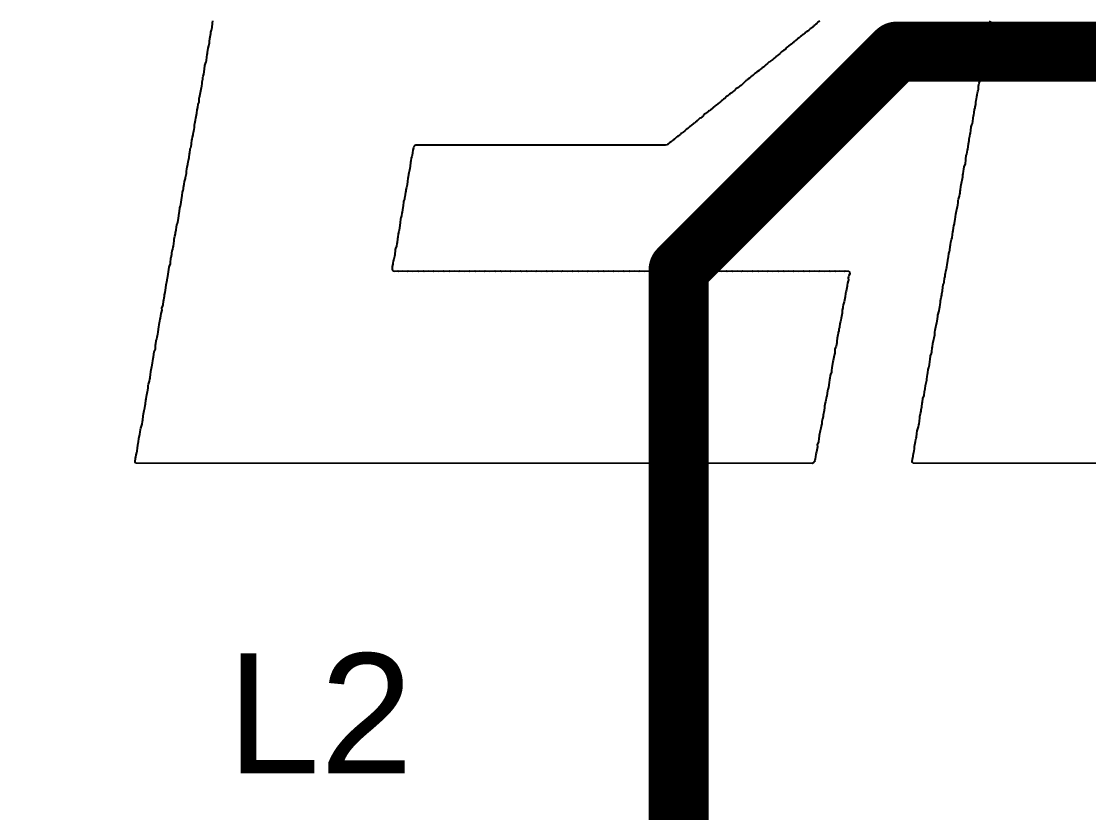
# Model space of a CAD drawing. Header units: inches. Extents: x 29 to 267, y 155 to 337.
# Drawn here: x 83.12 to 89.9, y 250.75 to 255.78 of the extents above; entities that cross this region are included whole.
import ezdxf

# ---------------------------------------------------------------- set-up
doc = ezdxf.new("R2010")
doc.units = ezdxf.units.IN
for name, color, linetype in [('Board Outline', 216, 'Continuous'), ('Top Layer', 1, 'Continuous'), ('Top Overlay', 2, 'Continuous')]:
    doc.layers.add(name, color=color, linetype=linetype)
doc.styles.add('Arial', font='', dxfattribs={"height": 0.2})
doc.styles.get('Arial').set_extended_font_data('Arial')

msp = doc.modelspace()

# ---------------------------------------------------------------- linework, layer by layer
at = {"layer": 'Board Outline'}
msp.add_lwpolyline([(55.1445, 191.4906, 0.254, 0.254, -2.452185), (125.1447, 191.4906, 0.254, 0.254, 0)], format="xyseb", dxfattribs=at)
at = {"layer": 'Top Layer'}
for points in [[(87.2946, 254.2047, 0.381, 0.381, 0), (88.6818, 255.592, 0.381, 0.381, 0)], [(88.6818, 255.592, 0.381, 0.381, 0), (104.5805, 255.592, 0.381, 0.381, 0)], [(87.2946, 247.5831, 0.381, 0.381, 0), (87.2946, 254.2047, 0.381, 0.381, 0)]]:
    msp.add_lwpolyline(points, format="xyseb", dxfattribs=at)
for points in [[(88.5866, 255.592, 0.1905, 0.1905, 1), (88.7771, 255.592, 0.1905, 0.1905, 1)], [(88.5866, 255.592, 0.1905, 0.1905, 1), (88.7771, 255.592, 0.1905, 0.1905, 1)], [(87.1993, 254.2047, 0.1905, 0.1905, 1), (87.3898, 254.2047, 0.1905, 0.1905, 1)], [(87.1993, 254.2047, 0.1905, 0.1905, 1), (87.3898, 254.2047, 0.1905, 0.1905, 1)]]:
    msp.add_lwpolyline(points, format="xyseb", close=True, dxfattribs=at)
at = {"layer": 'Top Overlay'}
for p, q in [((84.3279, 255.7454), (84.3313, 255.7726)), ((84.3313, 255.7726), (84.333, 255.7879)), ((88.1487, 255.7505), (88.1393, 255.7428)), ((88.1521, 255.7522), (88.1487, 255.7505)), ((88.1555, 255.7556), (88.1521, 255.7522)), ((88.1589, 255.7573), (88.1555, 255.7556)), ((88.1657, 255.7641), (88.1589, 255.7573)), ((88.1691, 255.7658), (88.1657, 255.7641)), ((88.1717, 255.7684), (88.1691, 255.7658)), ((88.1734, 255.7718), (88.1717, 255.7684)), ((88.181, 255.7794), (88.1734, 255.7718)), ((88.1929, 255.7862), (88.181, 255.7794)), ((89.2695, 255.7437), (89.2746, 255.7743)), ((89.2746, 255.7743), (89.278, 255.7879)), ((84.3143, 255.6755), (84.3194, 255.7062)), ((84.3194, 255.7062), (84.3211, 255.7147)), ((84.3211, 255.7147), (84.3245, 255.7283)), ((84.3245, 255.7283), (84.3279, 255.7454)), ((88.0703, 255.6874), (88.0609, 255.6798)), ((88.0737, 255.6891), (88.0703, 255.6874)), ((88.0805, 255.696), (88.0737, 255.6891)), ((88.0839, 255.6977), (88.0805, 255.696)), ((88.0873, 255.7011), (88.0839, 255.6977)), ((88.0907, 255.7028), (88.0873, 255.7011)), ((88.0941, 255.7062), (88.0907, 255.7028)), ((88.0976, 255.7079), (88.0941, 255.7062)), ((88.1044, 255.7147), (88.0976, 255.7079)), ((88.1078, 255.7164), (88.1044, 255.7147)), ((88.1112, 255.7198), (88.1078, 255.7164)), ((88.1146, 255.7215), (88.1112, 255.7198)), ((88.1223, 255.7292), (88.1146, 255.7215)), ((88.1316, 255.7368), (88.1223, 255.7292)), ((88.135, 255.7385), (88.1316, 255.7368)), ((88.1393, 255.7428), (88.135, 255.7385)), ((89.2593, 255.6806), (89.2627, 255.6943)), ((89.2627, 255.6943), (89.2678, 255.7249)), ((89.2678, 255.7249), (89.2695, 255.7437)), ((84.3041, 255.6142), (84.3075, 255.6278)), ((84.3075, 255.6278), (84.3109, 255.6483)), ((84.3109, 255.6483), (84.3126, 255.6568)), ((84.3126, 255.6568), (84.3143, 255.6755)), ((87.98, 255.6159), (87.9758, 255.6099)), ((87.9834, 255.6176), (87.98, 255.6159)), ((87.9868, 255.621), (87.9834, 255.6176)), ((87.9902, 255.6227), (87.9868, 255.621)), ((87.9936, 255.6261), (87.9902, 255.6227)), ((87.9971, 255.6278), (87.9936, 255.6261)), ((88.0022, 255.6329), (87.9971, 255.6278)), ((88.0056, 255.6346), (88.0022, 255.6329)), ((88.009, 255.638), (88.0056, 255.6346)), ((88.0124, 255.6397), (88.009, 255.638)), ((88.0192, 255.6466), (88.0124, 255.6397)), ((88.0226, 255.6483), (88.0192, 255.6466)), ((88.026, 255.6517), (88.0226, 255.6483)), ((88.0294, 255.6534), (88.026, 255.6517)), ((88.0388, 255.6627), (88.0294, 255.6534)), ((88.0482, 255.6704), (88.0388, 255.6627)), ((88.0516, 255.6721), (88.0482, 255.6704)), ((88.055, 255.6755), (88.0516, 255.6721)), ((88.0584, 255.6772), (88.055, 255.6755)), ((88.0609, 255.6798), (88.0584, 255.6772)), ((89.2465, 255.598), (89.2482, 255.6253)), ((89.2482, 255.6253), (89.2499, 255.6304)), ((89.2499, 255.6304), (89.2516, 255.6372)), ((89.2516, 255.6372), (89.2533, 255.6491)), ((89.2533, 255.6491), (89.255, 255.6559)), ((89.255, 255.6559), (89.2576, 255.6721)), ((89.2576, 255.6721), (89.2593, 255.6806)), ((84.293, 255.535), (84.2947, 255.5571)), ((84.2947, 255.5571), (84.2964, 255.5742)), ((84.2964, 255.5742), (84.2981, 255.5793)), ((84.2981, 255.5793), (84.2998, 255.5912)), ((84.2998, 255.5912), (84.3015, 255.598)), ((84.3015, 255.598), (84.3041, 255.6142)), ((87.9008, 255.5486), (87.8931, 255.5409)), ((87.9102, 255.5563), (87.9008, 255.5486)), ((87.9136, 255.558), (87.9102, 255.5563)), ((87.917, 255.5614), (87.9136, 255.558)), ((87.9204, 255.5631), (87.917, 255.5614)), ((87.9247, 255.5674), (87.9204, 255.5631)), ((87.934, 255.575), (87.9247, 255.5674)), ((87.94, 255.5793), (87.934, 255.575)), ((87.9417, 255.5827), (87.94, 255.5793)), ((87.9485, 255.5895), (87.9417, 255.5827)), ((87.9647, 255.6006), (87.9485, 255.5895)), ((87.9681, 255.6023), (87.9647, 255.6006)), ((87.9758, 255.6099), (87.9681, 255.6023)), ((89.2329, 255.5316), (89.2354, 255.5478)), ((89.2354, 255.5478), (89.238, 255.5708)), ((89.238, 255.5708), (89.2405, 255.5835)), ((89.2405, 255.5835), (89.2448, 255.5912)), ((89.2448, 255.5912), (89.2465, 255.598)), ((84.2751, 255.449), (84.2802, 255.4796)), ((84.2802, 255.4796), (84.2828, 255.5026)), ((84.2828, 255.5026), (84.2853, 255.5171)), ((84.2853, 255.5171), (84.2896, 255.5265)), ((84.2896, 255.5265), (84.293, 255.535)), ((87.8233, 255.4864), (87.8139, 255.4788)), ((87.8267, 255.4881), (87.8233, 255.4864)), ((87.8301, 255.4916), (87.8267, 255.4881)), ((87.8335, 255.4933), (87.8301, 255.4916)), ((87.8403, 255.5001), (87.8335, 255.4933)), ((87.8437, 255.5018), (87.8403, 255.5001)), ((87.8472, 255.5052), (87.8437, 255.5018)), ((87.8506, 255.5069), (87.8472, 255.5052)), ((87.8599, 255.5163), (87.8506, 255.5069)), ((87.8693, 255.5239), (87.8599, 255.5163)), ((87.8727, 255.5256), (87.8693, 255.5239)), ((87.8812, 255.5341), (87.8727, 255.5256)), ((87.8931, 255.5409), (87.8812, 255.5341)), ((89.2201, 255.4626), (89.2269, 255.5035)), ((89.2269, 255.5035), (89.2295, 255.5128)), ((89.2295, 255.5128), (89.2312, 255.5248)), ((89.2312, 255.5248), (89.2329, 255.5316)), ((84.2657, 255.4004), (84.2683, 255.4166)), ((84.2683, 255.4166), (84.27, 255.4268)), ((84.27, 255.4268), (84.2717, 255.4353)), ((84.2717, 255.4353), (84.2751, 255.449)), ((87.7296, 255.4115), (87.7262, 255.4081)), ((87.733, 255.4132), (87.7296, 255.4115)), ((87.7356, 255.4158), (87.733, 255.4132)), ((87.745, 255.4234), (87.7356, 255.4158)), ((87.7484, 255.4251), (87.745, 255.4234)), ((87.7552, 255.4319), (87.7484, 255.4251)), ((87.7586, 255.4336), (87.7552, 255.4319)), ((87.7637, 255.4387), (87.7586, 255.4336)), ((87.7671, 255.4404), (87.7637, 255.4387)), ((87.779, 255.4524), (87.7671, 255.4404)), ((87.7875, 255.4575), (87.779, 255.4524)), ((87.7909, 255.4609), (87.7875, 255.4575)), ((87.7943, 255.4626), (87.7909, 255.4609)), ((87.7969, 255.4651), (87.7943, 255.4626)), ((87.8063, 255.4728), (87.7969, 255.4651)), ((87.8097, 255.4745), (87.8063, 255.4728)), ((87.8139, 255.4788), (87.8097, 255.4745)), ((89.2124, 255.4106), (89.2141, 255.4226)), ((89.2141, 255.4226), (89.2158, 255.4294)), ((89.2158, 255.4294), (89.2184, 255.4439)), ((89.2184, 255.4439), (89.2201, 255.4626)), ((84.2538, 255.3323), (84.2589, 255.3527)), ((84.2589, 255.3527), (84.2606, 255.3646)), ((84.2606, 255.3646), (84.2623, 255.3715)), ((84.2623, 255.3715), (84.264, 255.3885)), ((84.264, 255.3885), (84.2657, 255.4004)), ((87.6521, 255.3476), (87.6427, 255.3382)), ((87.6538, 255.351), (87.6521, 255.3476)), ((87.6598, 255.3553), (87.6538, 255.351)), ((87.6717, 255.3621), (87.6598, 255.3553)), ((87.6751, 255.3638), (87.6717, 255.3621)), ((87.6836, 255.3723), (87.6751, 255.3638)), ((87.6921, 255.3774), (87.6836, 255.3723)), ((87.7024, 255.3876), (87.6921, 255.3774)), ((87.7058, 255.3893), (87.7024, 255.3876)), ((87.7228, 255.4064), (87.7058, 255.3893)), ((87.7262, 255.4081), (87.7228, 255.4064)), ((89.198, 255.3382), (89.1997, 255.3451)), ((89.1997, 255.3451), (89.2014, 255.3536)), ((89.2014, 255.3536), (89.2031, 255.3723)), ((89.2031, 255.3723), (89.2048, 255.3825)), ((89.2048, 255.3825), (89.2065, 255.391)), ((89.2065, 255.391), (89.2124, 255.4106)), ((84.2453, 255.2693), (84.247, 255.2948)), ((84.247, 255.2948), (84.2487, 255.2999)), ((84.2487, 255.2999), (84.2521, 255.3204)), ((84.2521, 255.3204), (84.2538, 255.3323)), ((87.5644, 255.2752), (87.561, 255.2735)), ((87.5678, 255.2786), (87.5644, 255.2752)), ((87.5712, 255.2803), (87.5678, 255.2786)), ((87.578, 255.2871), (87.5712, 255.2803)), ((87.5814, 255.2888), (87.578, 255.2871)), ((87.5848, 255.2923), (87.5814, 255.2888)), ((87.5882, 255.294), (87.5848, 255.2923)), ((87.6002, 255.3059), (87.5882, 255.294)), ((87.6087, 255.311), (87.6002, 255.3059)), ((87.6138, 255.3161), (87.6087, 255.311)), ((87.6172, 255.3178), (87.6138, 255.3161)), ((87.618, 255.3204), (87.6172, 255.3178)), ((87.6223, 255.3229), (87.618, 255.3204)), ((87.6257, 255.3246), (87.6223, 255.3229)), ((87.6291, 255.328), (87.6257, 255.3246)), ((87.6325, 255.3297), (87.6291, 255.328)), ((87.6393, 255.3365), (87.6325, 255.3297)), ((87.6427, 255.3382), (87.6393, 255.3365)), ((89.186, 255.2667), (89.1877, 255.2854)), ((89.1877, 255.2854), (89.1886, 255.288)), ((89.1886, 255.2897), (89.1912, 255.3059)), ((89.1886, 255.288), (89.1886, 255.2897)), ((89.1912, 255.3059), (89.1929, 255.3161)), ((89.1929, 255.3161), (89.1963, 255.3297)), ((89.1963, 255.3297), (89.198, 255.3382)), ((84.2308, 255.2003), (84.2342, 255.2224)), ((84.2342, 255.2224), (84.2385, 255.2369)), ((84.2385, 255.2369), (84.2402, 255.2573)), ((84.2402, 255.2573), (84.2453, 255.2693)), ((87.4826, 255.2105), (87.4733, 255.2028)), ((87.486, 255.2122), (87.4826, 255.2105)), ((87.4894, 255.2156), (87.486, 255.2122)), ((87.4954, 255.2199), (87.4894, 255.2156)), ((87.5124, 255.2335), (87.4954, 255.2199)), ((87.5141, 255.2369), (87.5124, 255.2335)), ((87.5269, 255.2463), (87.5141, 255.2369)), ((87.5303, 255.248), (87.5269, 255.2463)), ((87.5346, 255.2522), (87.5303, 255.248)), ((87.5439, 255.2599), (87.5346, 255.2522)), ((87.5474, 255.2616), (87.5439, 255.2599)), ((87.5525, 255.2667), (87.5474, 255.2616)), ((87.5559, 255.2684), (87.5525, 255.2667)), ((87.561, 255.2735), (87.5559, 255.2684)), ((89.1741, 255.2037), (89.1775, 255.2241)), ((89.1775, 255.2241), (89.1801, 255.2335)), ((89.1801, 255.2335), (89.1818, 255.2403)), ((89.1818, 255.2403), (89.1843, 255.2565)), ((89.1843, 255.2565), (89.186, 255.2667)), ((84.2189, 255.1355), (84.2223, 255.156)), ((84.2223, 255.156), (84.2257, 255.1696)), ((84.2257, 255.1696), (84.2308, 255.2003)), ((87.4026, 255.1441), (87.394, 255.1355)), ((87.406, 255.1458), (87.4026, 255.1441)), ((87.4094, 255.1492), (87.406, 255.1458)), ((87.4128, 255.1509), (87.4094, 255.1492)), ((87.4298, 255.1679), (87.4128, 255.1509)), ((87.4332, 255.1696), (87.4298, 255.1679)), ((87.4451, 255.1781), (87.4332, 255.1696)), ((87.4486, 255.1798), (87.4451, 255.1781)), ((87.4511, 255.1824), (87.4486, 255.1798)), ((87.4528, 255.1858), (87.4511, 255.1824)), ((87.4605, 255.1935), (87.4528, 255.1858)), ((87.4639, 255.1952), (87.4605, 255.1935)), ((87.4673, 255.1986), (87.4639, 255.1952)), ((87.4707, 255.2003), (87.4673, 255.1986)), ((87.4733, 255.2028), (87.4707, 255.2003)), ((89.163, 255.1347), (89.1665, 255.1466)), ((89.1665, 255.1466), (89.1682, 255.1688)), ((89.1682, 255.1688), (89.1699, 255.1824)), ((89.1699, 255.1824), (89.1716, 255.1875)), ((89.1716, 255.1875), (89.1741, 255.2037)), ((84.2087, 255.0691), (84.2104, 255.0776)), ((84.2104, 255.0776), (84.2121, 255.0878)), ((84.2121, 255.0878), (84.2138, 255.0964)), ((84.2138, 255.0964), (84.2155, 255.11)), ((84.2155, 255.11), (84.2172, 255.127)), ((84.2172, 255.127), (84.2189, 255.1355)), ((87.314, 255.0725), (87.3072, 255.0657)), ((87.3174, 255.0742), (87.314, 255.0725)), ((87.3208, 255.0776), (87.3174, 255.0742)), ((87.3242, 255.0793), (87.3208, 255.0776)), ((87.3336, 255.0887), (87.3242, 255.0793)), ((87.3429, 255.0964), (87.3336, 255.0887)), ((87.3464, 255.0981), (87.3429, 255.0964)), ((87.3498, 255.1015), (87.3464, 255.0981)), ((87.3532, 255.1032), (87.3498, 255.1015)), ((87.3557, 255.1057), (87.3532, 255.1032)), ((87.3651, 255.1134), (87.3557, 255.1057)), ((87.3685, 255.1151), (87.3651, 255.1134)), ((87.3753, 255.1219), (87.3685, 255.1151)), ((87.3906, 255.1338), (87.3753, 255.1219)), ((87.394, 255.1355), (87.3906, 255.1338)), ((89.1494, 255.0666), (89.1511, 255.0734)), ((89.1511, 255.0734), (89.1537, 255.0895)), ((89.1537, 255.0895), (89.1562, 255.1125)), ((89.1562, 255.1125), (89.1588, 255.1253)), ((89.1588, 255.1253), (89.163, 255.1347)), ((84.1942, 254.9831), (84.1976, 255.0069)), ((84.1976, 255.0069), (84.1993, 255.0291)), ((84.1993, 255.0291), (84.201, 255.0342)), ((84.201, 255.0342), (84.2044, 255.0478)), ((84.2044, 255.0478), (84.207, 255.0623)), ((84.207, 255.0623), (84.2087, 255.0691)), ((87.2305, 255.0044), (87.2271, 255.0027)), ((87.2373, 255.0112), (87.2305, 255.0044)), ((87.2407, 255.0129), (87.2373, 255.0112)), ((87.2441, 255.0163), (87.2407, 255.0129)), ((87.2476, 255.018), (87.2441, 255.0163)), ((87.2552, 255.0257), (87.2476, 255.018)), ((87.2646, 255.0333), (87.2552, 255.0257)), ((87.268, 255.035), (87.2646, 255.0333)), ((87.2723, 255.0393), (87.268, 255.035)), ((87.2816, 255.047), (87.2723, 255.0393)), ((87.285, 255.0487), (87.2816, 255.047)), ((87.2884, 255.0521), (87.285, 255.0487)), ((87.2918, 255.0538), (87.2884, 255.0521)), ((87.2944, 255.0563), (87.2918, 255.0538)), ((87.3038, 255.064), (87.2944, 255.0563)), ((87.3072, 255.0657), (87.3038, 255.064)), ((89.1366, 254.9856), (89.1383, 255.0044)), ((89.1383, 255.0044), (89.1417, 255.0265)), ((89.1417, 255.0265), (89.1435, 255.0367)), ((89.1435, 255.0367), (89.1452, 255.0453)), ((89.1452, 255.0453), (89.1477, 255.0546)), ((89.1477, 255.0546), (89.1494, 255.0666)), ((84.1814, 254.9192), (84.184, 254.9422)), ((84.184, 254.9422), (84.1857, 254.949)), ((84.1857, 254.949), (84.1882, 254.972)), ((84.1882, 254.972), (84.1916, 254.9805)), ((84.1916, 254.9805), (84.1942, 254.9831)), ((85.6029, 254.949), (85.6012, 254.9337)), ((85.6046, 254.966), (85.6029, 254.949)), ((85.608, 254.9797), (85.6046, 254.966)), ((85.6114, 254.9882), (85.608, 254.9797)), ((85.6157, 254.9925), (85.6114, 254.9882)), ((85.6242, 254.9959), (85.6157, 254.9925)), ((85.6293, 254.9976), (85.6242, 254.9959)), ((85.6472, 254.9967), (85.6293, 254.9976)), ((87.1794, 254.9976), (85.6472, 254.9967)), ((87.2118, 254.9959), (87.1794, 254.9976)), ((87.2237, 254.9993), (87.2118, 254.9959)), ((87.2271, 255.0027), (87.2237, 254.9993)), ((89.1239, 254.932), (89.1273, 254.9405)), ((89.1273, 254.9405), (89.1307, 254.9524)), ((89.1307, 254.9524), (89.1324, 254.9643)), ((89.1324, 254.9643), (89.1341, 254.9712)), ((89.1341, 254.9712), (89.1366, 254.9856)), ((84.1695, 254.8562), (84.1729, 254.8766)), ((84.1729, 254.8766), (84.1763, 254.8902)), ((84.1763, 254.8902), (84.178, 254.8988)), ((84.178, 254.8988), (84.1814, 254.9192)), ((85.5901, 254.8868), (85.5876, 254.8638)), ((85.5918, 254.8971), (85.5901, 254.8868)), ((85.5944, 254.9132), (85.5918, 254.8971)), ((85.5978, 254.9252), (85.5944, 254.9132)), ((85.6012, 254.9337), (85.5978, 254.9252)), ((89.1111, 254.8596), (89.1188, 254.8775)), ((89.1188, 254.8775), (89.1205, 254.903)), ((89.1205, 254.903), (89.1222, 254.9081)), ((89.1222, 254.9081), (89.1239, 254.932)), ((84.1601, 254.7923), (84.1627, 254.8085)), ((84.1627, 254.8085), (84.1644, 254.817)), ((84.1644, 254.817), (84.1661, 254.8272)), ((84.1661, 254.8272), (84.1678, 254.8477)), ((84.1678, 254.8477), (84.1695, 254.8562)), ((85.5774, 254.811), (85.5748, 254.7949)), ((85.5799, 254.8204), (85.5774, 254.811)), ((85.5833, 254.8374), (85.5799, 254.8204)), ((85.585, 254.8477), (85.5833, 254.8374)), ((85.5876, 254.8638), (85.585, 254.8477)), ((89.1017, 254.7957), (89.1034, 254.8076)), ((89.1034, 254.8076), (89.1051, 254.8144)), ((89.1051, 254.8144), (89.1068, 254.8315)), ((89.1068, 254.8315), (89.1085, 254.8434)), ((89.1085, 254.8434), (89.1111, 254.8596)), ((84.1473, 254.7267), (84.1499, 254.7497)), ((84.1499, 254.7497), (84.1524, 254.7659)), ((84.1524, 254.7659), (84.1584, 254.7855)), ((84.1584, 254.7855), (84.1601, 254.7923)), ((85.5663, 254.7352), (85.5646, 254.7267)), ((85.568, 254.7455), (85.5663, 254.7352)), ((85.5714, 254.7676), (85.568, 254.7455)), ((85.5731, 254.7846), (85.5714, 254.7676)), ((85.5748, 254.7949), (85.5731, 254.7846)), ((89.0881, 254.7105), (89.0906, 254.7369)), ((89.0906, 254.7369), (89.0924, 254.7455)), ((89.0924, 254.7455), (89.0958, 254.7659)), ((89.0958, 254.7659), (89.0983, 254.7753)), ((89.0983, 254.7753), (89.1017, 254.7957)), ((84.1337, 254.6501), (84.1371, 254.6773)), ((84.1371, 254.6773), (84.1405, 254.6978)), ((84.1405, 254.6978), (84.1439, 254.7114)), ((84.1439, 254.7114), (84.1456, 254.7199)), ((84.1456, 254.7199), (84.1473, 254.7267)), ((85.5544, 254.6688), (85.5527, 254.6603)), ((85.5561, 254.6824), (85.5544, 254.6688)), ((85.5578, 254.6978), (85.5561, 254.6824)), ((85.5595, 254.7046), (85.5578, 254.6978)), ((85.5612, 254.7131), (85.5595, 254.7046)), ((85.5646, 254.7267), (85.5612, 254.7131)), ((89.0753, 254.6535), (89.0813, 254.6731)), ((89.0813, 254.6731), (89.083, 254.685)), ((89.083, 254.685), (89.0847, 254.6918)), ((89.0847, 254.6918), (89.0864, 254.7037)), ((89.0864, 254.7037), (89.0881, 254.7105)), ((84.1201, 254.5751), (84.1235, 254.5973)), ((84.1235, 254.5973), (84.1269, 254.6109)), ((84.1269, 254.6109), (84.1286, 254.6194)), ((84.1286, 254.6194), (84.1337, 254.6501)), ((85.5416, 254.5998), (85.5365, 254.5709)), ((85.5441, 254.6092), (85.5416, 254.5998)), ((85.5458, 254.6381), (85.5441, 254.6092)), ((85.5475, 254.645), (85.5458, 254.6381)), ((85.551, 254.6535), (85.5475, 254.645)), ((85.5527, 254.6603), (85.551, 254.6535)), ((89.0634, 254.587), (89.0685, 254.6075)), ((89.0685, 254.6075), (89.0702, 254.616)), ((89.0702, 254.616), (89.0719, 254.6313)), ((89.0719, 254.6313), (89.0736, 254.645)), ((89.0736, 254.645), (89.0753, 254.6535)), ((84.1116, 254.5172), (84.1167, 254.5479)), ((84.1167, 254.5479), (84.1184, 254.5666)), ((84.1184, 254.5666), (84.1201, 254.5751)), ((85.5288, 254.5342), (85.5271, 254.5257)), ((85.5322, 254.5479), (85.5288, 254.5342)), ((85.5348, 254.564), (85.5322, 254.5479)), ((85.5365, 254.5709), (85.5348, 254.564)), ((89.054, 254.5232), (89.0557, 254.5402)), ((89.0557, 254.5402), (89.0583, 254.5581)), ((89.0583, 254.5581), (89.0617, 254.5785)), ((89.0617, 254.5785), (89.0634, 254.587)), ((84.0996, 254.4576), (84.1013, 254.4746)), ((84.1013, 254.4746), (84.1039, 254.4908)), ((84.1039, 254.4908), (84.1073, 254.4993)), ((84.1073, 254.4993), (84.1099, 254.5087)), ((84.1099, 254.5087), (84.1116, 254.5172)), ((85.522, 254.4865), (85.5169, 254.4559)), ((85.5237, 254.5053), (85.522, 254.4865)), ((85.5271, 254.5257), (85.5237, 254.5053)), ((89.0404, 254.4516), (89.0438, 254.4721)), ((89.0438, 254.4721), (89.0455, 254.484)), ((89.0455, 254.484), (89.0489, 254.4959)), ((89.0489, 254.4959), (89.0523, 254.5163)), ((89.0523, 254.5163), (89.054, 254.5232)), ((84.086, 254.3894), (84.0877, 254.398)), ((84.0877, 254.398), (84.0911, 254.4184)), ((84.0911, 254.4184), (84.0945, 254.432)), ((84.0945, 254.432), (84.0962, 254.4405)), ((84.0962, 254.4405), (84.0979, 254.4474)), ((84.0979, 254.4474), (84.0996, 254.4576)), ((85.5067, 254.4014), (85.5041, 254.3784)), ((85.5084, 254.4116), (85.5067, 254.4014)), ((85.5118, 254.4337), (85.5084, 254.4116)), ((85.5152, 254.4474), (85.5118, 254.4337)), ((85.5169, 254.4559), (85.5152, 254.4474)), ((89.0276, 254.3877), (89.031, 254.3963)), ((89.031, 254.3963), (89.0353, 254.4073)), ((89.0353, 254.4073), (89.037, 254.4295)), ((89.037, 254.4295), (89.0387, 254.4465)), ((89.0387, 254.4465), (89.0404, 254.4516)), ((84.0749, 254.3239), (84.0766, 254.329)), ((84.0766, 254.329), (84.0783, 254.3358)), ((84.0783, 254.3358), (84.0801, 254.3477)), ((84.0801, 254.3477), (84.0818, 254.3545)), ((84.0818, 254.3545), (84.0843, 254.3707)), ((84.0843, 254.3707), (84.086, 254.3894)), ((85.4922, 254.3324), (85.4905, 254.2983)), ((85.4939, 254.3392), (85.4922, 254.3324)), ((85.5007, 254.3545), (85.4939, 254.3392)), ((85.5024, 254.3716), (85.5007, 254.3545)), ((85.5041, 254.3784), (85.5024, 254.3716)), ((89.0174, 254.3213), (89.0191, 254.3298)), ((89.0191, 254.3298), (89.0225, 254.352)), ((89.0225, 254.352), (89.0242, 254.3622)), ((89.0242, 254.3622), (89.0259, 254.3792)), ((89.0259, 254.3792), (89.0276, 254.3877)), ((84.0647, 254.2489), (84.0664, 254.2779)), ((84.0664, 254.2779), (84.0681, 254.283)), ((84.0681, 254.283), (84.0715, 254.3034)), ((84.0715, 254.3034), (84.0732, 254.3102)), ((84.0732, 254.3102), (84.0749, 254.3239)), ((85.4803, 254.2591), (85.4786, 254.2472)), ((85.4837, 254.2728), (85.4803, 254.2591)), ((85.4871, 254.2813), (85.4837, 254.2728)), ((85.4888, 254.2932), (85.4871, 254.2813)), ((85.4905, 254.2983), (85.4888, 254.2932)), ((89.0055, 254.2481), (89.0089, 254.2787)), ((89.0089, 254.2787), (89.0106, 254.2872)), ((89.0106, 254.2872), (89.014, 254.3077)), ((89.014, 254.3077), (89.0174, 254.3213)), ((84.0468, 254.1612), (84.0519, 254.1918)), ((84.0519, 254.1918), (84.0536, 254.2055)), ((84.0536, 254.2055), (84.0554, 254.2208)), ((84.0554, 254.2208), (84.0571, 254.2276)), ((84.0571, 254.2276), (84.063, 254.2421)), ((84.063, 254.2421), (84.0647, 254.2489)), ((85.4743, 254.2242), (85.4734, 254.2063)), ((85.4734, 254.2063), (85.4777, 254.1987)), ((85.4769, 254.2404), (85.4743, 254.2242)), ((85.4786, 254.2472), (85.4769, 254.2404)), ((85.4777, 254.1987), (85.4862, 254.1953)), ((85.4862, 254.1953), (85.5084, 254.197)), ((85.5084, 254.197), (85.5135, 254.1953)), ((85.5135, 254.1953), (85.5407, 254.197)), ((85.5407, 254.197), (85.5697, 254.1953)), ((85.5697, 254.1953), (85.5748, 254.197)), ((85.5748, 254.197), (85.6046, 254.1961)), ((85.6046, 254.1961), (85.6361, 254.197)), ((85.6361, 254.197), (85.6412, 254.1953)), ((85.6412, 254.1953), (85.6719, 254.197)), ((85.6719, 254.197), (85.677, 254.1953)), ((85.677, 254.1953), (85.7043, 254.197)), ((85.7043, 254.197), (85.7332, 254.1953)), ((85.7332, 254.1953), (85.7383, 254.197)), ((85.7383, 254.197), (85.7681, 254.1961)), ((85.7681, 254.1961), (85.7997, 254.197)), ((85.7997, 254.197), (85.8048, 254.1953)), ((85.8048, 254.1953), (85.8354, 254.197)), ((85.8354, 254.197), (85.8405, 254.1953)), ((85.8405, 254.1953), (85.8678, 254.197)), ((85.8678, 254.197), (85.8967, 254.1953)), ((85.8967, 254.1953), (85.9019, 254.197)), ((85.9019, 254.197), (85.9317, 254.1961)), ((85.9317, 254.1961), (85.9632, 254.197)), ((85.9632, 254.197), (85.9683, 254.1953)), ((85.9683, 254.1953), (85.9989, 254.197)), ((85.9989, 254.197), (86.0041, 254.1953)), ((86.0041, 254.1953), (86.0313, 254.197)), ((86.0313, 254.197), (86.0603, 254.1953)), ((86.0603, 254.1953), (86.0654, 254.197)), ((86.0654, 254.197), (86.0952, 254.1961)), ((86.0952, 254.1961), (86.1267, 254.197)), ((86.1267, 254.197), (86.1318, 254.1953)), ((86.1318, 254.1953), (86.1625, 254.197)), ((86.1625, 254.197), (86.1676, 254.1953)), ((86.1676, 254.1953), (86.1948, 254.197)), ((86.1948, 254.197), (86.2238, 254.1953)), ((86.2238, 254.1953), (86.2289, 254.197)), ((86.2289, 254.197), (86.2587, 254.1961)), ((86.2587, 254.1961), (86.2902, 254.197)), ((86.2902, 254.197), (86.2953, 254.1953)), ((86.2953, 254.1953), (86.326, 254.197)), ((86.326, 254.197), (86.3311, 254.1953)), ((86.3311, 254.1953), (86.3584, 254.197)), ((86.3584, 254.197), (86.3873, 254.1953)), ((86.3873, 254.1953), (86.3924, 254.197)), ((86.3924, 254.197), (86.4222, 254.1961)), ((86.4222, 254.1961), (86.4538, 254.197)), ((86.4538, 254.197), (86.4589, 254.1953)), ((86.4589, 254.1953), (86.4895, 254.197)), ((86.4895, 254.197), (86.4946, 254.1953)), ((86.4946, 254.1953), (86.5219, 254.197)), ((86.5219, 254.197), (86.5509, 254.1953)), ((86.5509, 254.1953), (86.556, 254.197)), ((86.556, 254.197), (86.5858, 254.1961)), ((86.5858, 254.1961), (86.6173, 254.197)), ((86.6173, 254.197), (86.6224, 254.1953)), ((86.6224, 254.1953), (86.6531, 254.197)), ((86.6531, 254.197), (86.6582, 254.1953)), ((86.6582, 254.1953), (86.6854, 254.197)), ((86.6854, 254.197), (86.7144, 254.1953)), ((86.7144, 254.1953), (86.7195, 254.197)), ((86.7195, 254.197), (86.7493, 254.1961)), ((86.7493, 254.1961), (86.7808, 254.197)), ((86.7808, 254.197), (86.7859, 254.1953)), ((86.7859, 254.1953), (86.8166, 254.197)), ((86.8166, 254.197), (86.8217, 254.1953)), ((86.8217, 254.1953), (86.849, 254.197)), ((86.849, 254.197), (86.8779, 254.1953)), ((86.8779, 254.1953), (86.883, 254.197)), ((86.883, 254.197), (86.9128, 254.1961)), ((86.9128, 254.1961), (86.9443, 254.197)), ((86.9443, 254.197), (86.9495, 254.1953)), ((86.9495, 254.1953), (86.9801, 254.197)), ((86.9801, 254.197), (86.9852, 254.1953)), ((86.9852, 254.1953), (87.0125, 254.197)), ((87.0125, 254.197), (87.0414, 254.1953)), ((87.0414, 254.1953), (87.0465, 254.197)), ((87.0465, 254.197), (87.0764, 254.1961)), ((87.0764, 254.1961), (87.1079, 254.197)), ((87.1079, 254.197), (87.113, 254.1953)), ((87.113, 254.1953), (87.1436, 254.197)), ((87.1436, 254.197), (87.1488, 254.1953)), ((87.1488, 254.1953), (87.176, 254.197)), ((87.176, 254.197), (87.205, 254.1953)), ((87.205, 254.1953), (87.2101, 254.197)), ((87.2101, 254.197), (87.2399, 254.1961)), ((87.2399, 254.1961), (87.2714, 254.197)), ((87.2714, 254.197), (87.2765, 254.1953)), ((87.2765, 254.1953), (87.3072, 254.197)), ((87.3072, 254.197), (87.3123, 254.1953)), ((87.3123, 254.1953), (87.3395, 254.197)), ((87.3395, 254.197), (87.3685, 254.1953)), ((87.3685, 254.1953), (87.3736, 254.197)), ((87.3736, 254.197), (87.4034, 254.1961)), ((87.4034, 254.1961), (87.4349, 254.197)), ((87.4349, 254.197), (87.44, 254.1953)), ((87.44, 254.1953), (87.4707, 254.197)), ((87.4707, 254.197), (87.4758, 254.1953)), ((87.4758, 254.1953), (87.5031, 254.197)), ((87.5031, 254.197), (87.532, 254.1953)), ((87.532, 254.1953), (87.5371, 254.197)), ((87.5371, 254.197), (87.5669, 254.1961)), ((87.5669, 254.1961), (87.5985, 254.197)), ((87.5985, 254.197), (87.6036, 254.1953)), ((87.6036, 254.1953), (87.6342, 254.197)), ((87.6342, 254.197), (87.6393, 254.1953)), ((87.6393, 254.1953), (87.6666, 254.197)), ((87.6666, 254.197), (87.6955, 254.1953)), ((87.6955, 254.1953), (87.7007, 254.197)), ((87.7007, 254.197), (87.7305, 254.1961)), ((87.7305, 254.1961), (87.762, 254.197)), ((87.762, 254.197), (87.7671, 254.1953)), ((87.7671, 254.1953), (87.7978, 254.197)), ((87.7978, 254.197), (87.8029, 254.1953)), ((87.8029, 254.1953), (87.8301, 254.197)), ((87.8301, 254.197), (87.8591, 254.1953)), ((87.8591, 254.1953), (87.8642, 254.197)), ((87.8642, 254.197), (87.894, 254.1961)), ((87.894, 254.1961), (87.9255, 254.197)), ((87.9255, 254.197), (87.9306, 254.1953)), ((87.9306, 254.1953), (87.9613, 254.197)), ((87.9613, 254.197), (87.9664, 254.1953)), ((87.9664, 254.1953), (87.9936, 254.197)), ((87.9936, 254.197), (88.0226, 254.1953)), ((88.0226, 254.1953), (88.0277, 254.197)), ((88.0277, 254.197), (88.0575, 254.1961)), ((88.0575, 254.1961), (88.089, 254.197)), ((88.089, 254.197), (88.0941, 254.1953)), ((88.0941, 254.1953), (88.1248, 254.197)), ((88.1248, 254.197), (88.1299, 254.1953)), ((88.1299, 254.1953), (88.1572, 254.197)), ((88.1572, 254.197), (88.1861, 254.1953)), ((88.1861, 254.1953), (88.1912, 254.197)), ((88.1912, 254.197), (88.2211, 254.1961)), ((88.2211, 254.1961), (88.2526, 254.197)), ((88.2526, 254.197), (88.2577, 254.1953)), ((88.2577, 254.1953), (88.2883, 254.197)), ((88.2883, 254.197), (88.2935, 254.1953)), ((88.2935, 254.1953), (88.3207, 254.197)), ((88.3207, 254.197), (88.3497, 254.1953)), ((88.3497, 254.1953), (88.3548, 254.197)), ((88.3548, 254.197), (88.3769, 254.1953)), ((88.3769, 254.1953), (88.3812, 254.191)), ((88.3812, 254.191), (88.3829, 254.1791)), ((88.9927, 254.1808), (88.9944, 254.1927)), ((88.9944, 254.1927), (88.9987, 254.2123)), ((88.9987, 254.2123), (89.0004, 254.2191)), ((89.0004, 254.2191), (89.0038, 254.2395)), ((89.0038, 254.2395), (89.0055, 254.2481)), ((84.0366, 254.1084), (84.0417, 254.139)), ((84.0417, 254.139), (84.0451, 254.1527)), ((84.0451, 254.1527), (84.0468, 254.1612)), ((88.3727, 254.1331), (88.3693, 254.1195)), ((88.3744, 254.1382), (88.3727, 254.1331)), ((88.3744, 254.1586), (88.3735, 254.1527)), ((88.3735, 254.1527), (88.3744, 254.1382)), ((88.3778, 254.1671), (88.3744, 254.1586)), ((88.3829, 254.1791), (88.3778, 254.1671)), ((88.9816, 254.1169), (88.9842, 254.1246)), ((88.9842, 254.1246), (88.9859, 254.1501)), ((88.9859, 254.1501), (88.9876, 254.1552)), ((88.9876, 254.1552), (88.9893, 254.162)), ((88.9893, 254.162), (88.991, 254.174)), ((88.991, 254.174), (88.9927, 254.1808)), ((84.0264, 254.0454), (84.0298, 254.059)), ((84.0298, 254.059), (84.0349, 254.0896)), ((84.0349, 254.0896), (84.0366, 254.1084)), ((88.3565, 254.0539), (88.3531, 254.0317)), ((88.3582, 254.0624), (88.3565, 254.0539)), ((88.3599, 254.0692), (88.3582, 254.0624)), ((88.3641, 254.0888), (88.3599, 254.0692)), ((88.3658, 254.1007), (88.3641, 254.0888)), ((88.3675, 254.1075), (88.3658, 254.1007)), ((88.3693, 254.1195), (88.3675, 254.1075)), ((88.9697, 254.0505), (88.9731, 254.0709)), ((88.9731, 254.0709), (88.9757, 254.0939)), ((88.9757, 254.0939), (88.9782, 254.1084)), ((88.9782, 254.1084), (88.9816, 254.1169)), ((84.017, 253.9815), (84.0187, 254.0053)), ((84.0187, 254.0053), (84.0204, 254.0104)), ((84.0204, 254.0104), (84.023, 254.0266)), ((84.023, 254.0266), (84.0247, 254.0368)), ((84.0247, 254.0368), (84.0264, 254.0454)), ((88.3454, 253.9934), (88.342, 253.9815)), ((88.348, 254.0011), (88.3454, 253.9934)), ((88.3531, 254.0317), (88.348, 254.0011)), ((88.9578, 253.9823), (88.9595, 253.9994)), ((88.9595, 253.9994), (88.9612, 254.0079)), ((88.9612, 254.0079), (88.9646, 254.0283)), ((88.9646, 254.0283), (88.968, 254.0419)), ((88.968, 254.0419), (88.9697, 254.0505)), ((84.0025, 253.9125), (84.0042, 253.9261)), ((84.0042, 253.9261), (84.006, 253.9329)), ((84.006, 253.9329), (84.0102, 253.9474)), ((84.0085, 253.9593), (84.0153, 253.9747)), ((84.0102, 253.9474), (84.0085, 253.9593)), ((84.0153, 253.9747), (84.017, 253.9815)), ((88.3343, 253.9278), (88.3292, 253.8972)), ((88.336, 253.9466), (88.3343, 253.9278)), ((88.3386, 253.9627), (88.336, 253.9466)), ((88.3403, 253.9696), (88.3386, 253.9627)), ((88.342, 253.9815), (88.3403, 253.9696)), ((88.9442, 253.9159), (88.9459, 253.9227)), ((88.9459, 253.9227), (88.9501, 253.9372)), ((88.9501, 253.9372), (88.9518, 253.944)), ((88.9518, 253.944), (88.9544, 253.9585)), ((88.9544, 253.9585), (88.9561, 253.9687)), ((88.9561, 253.9687), (88.9578, 253.9823)), ((83.9872, 253.8273), (83.994, 253.8682)), ((83.994, 253.8682), (83.9966, 253.8776)), ((83.9966, 253.8776), (83.9983, 253.8895)), ((83.9983, 253.8895), (84, 253.8963)), ((84, 253.8963), (84.0025, 253.9125)), ((88.3207, 253.858), (88.319, 253.8443)), ((88.3224, 253.8682), (88.3207, 253.858)), ((88.3241, 253.875), (88.3224, 253.8682)), ((88.3258, 253.8835), (88.3241, 253.875)), ((88.3292, 253.8972), (88.3258, 253.8835)), ((88.9322, 253.8495), (88.9373, 253.8699)), ((88.9373, 253.8699), (88.939, 253.8784)), ((88.939, 253.8784), (88.9407, 253.892)), ((88.9407, 253.892), (88.9424, 253.9074)), ((88.9424, 253.9074), (88.9442, 253.9159)), ((83.9796, 253.7754), (83.9813, 253.7873)), ((83.9813, 253.7873), (83.983, 253.7941)), ((83.983, 253.7941), (83.9855, 253.8086)), ((83.9855, 253.8086), (83.9872, 253.8273)), ((88.3071, 253.7898), (88.3037, 253.7694)), ((88.3088, 253.7984), (88.3071, 253.7898)), ((88.3105, 253.8052), (88.3088, 253.7984)), ((88.313, 253.8162), (88.3105, 253.8052)), ((88.3147, 253.8282), (88.313, 253.8162)), ((88.3173, 253.8375), (88.3147, 253.8282)), ((88.319, 253.8443), (88.3173, 253.8375)), ((88.9203, 253.7711), (88.9237, 253.7915)), ((88.9237, 253.7915), (88.9254, 253.8069)), ((88.9254, 253.8069), (88.9271, 253.8205)), ((88.9271, 253.8205), (88.9305, 253.8409)), ((88.9305, 253.8409), (88.9322, 253.8495)), ((83.9676, 253.7004), (83.9693, 253.726)), ((83.9693, 253.726), (83.971, 253.7311)), ((83.971, 253.7311), (83.9727, 253.7549)), ((83.9727, 253.7549), (83.9761, 253.7634)), ((83.9761, 253.7634), (83.9796, 253.7754)), ((88.2969, 253.7183), (88.2935, 253.7098)), ((88.3003, 253.7404), (88.2969, 253.7183)), ((88.302, 253.7507), (88.3003, 253.7404)), ((88.3037, 253.7694), (88.302, 253.7507)), ((88.9092, 253.714), (88.9126, 253.7345)), ((88.9126, 253.7345), (88.9186, 253.7626)), ((88.9186, 253.7626), (88.9203, 253.7711)), ((83.954, 253.6391), (83.9557, 253.651)), ((83.9557, 253.651), (83.96, 253.6825)), ((83.96, 253.6825), (83.9676, 253.7004)), ((88.2824, 253.6476), (88.2781, 253.628)), ((88.2858, 253.668), (88.2824, 253.6476)), ((88.2875, 253.6732), (88.2858, 253.668)), ((88.2892, 253.7004), (88.2875, 253.6732)), ((88.2935, 253.7098), (88.2892, 253.7004)), ((88.8939, 253.634), (88.8973, 253.6561)), ((88.8973, 253.6561), (88.9041, 253.6715)), ((88.9041, 253.6715), (88.9058, 253.6834)), ((88.9058, 253.6834), (88.9075, 253.7089)), ((88.9075, 253.7089), (88.9092, 253.714)), ((83.9412, 253.5684), (83.9446, 253.5888)), ((83.9446, 253.5888), (83.9472, 253.5982)), ((83.9472, 253.5982), (83.954, 253.6391)), ((88.2696, 253.5803), (88.2679, 253.5633)), ((88.2764, 253.6212), (88.2696, 253.5803)), ((88.2781, 253.628), (88.2764, 253.6212)), ((88.8828, 253.5701), (88.8862, 253.5837)), ((88.8862, 253.5837), (88.8879, 253.5922)), ((88.8879, 253.5922), (88.8896, 253.5991)), ((88.8896, 253.5991), (88.8922, 253.6221)), ((88.8922, 253.6221), (88.8939, 253.634)), ((83.9319, 253.5079), (83.9336, 253.5147)), ((83.9336, 253.5147), (83.9353, 253.5267)), ((83.9353, 253.5267), (83.937, 253.5335)), ((83.937, 253.5335), (83.9395, 253.5599)), ((83.9395, 253.5599), (83.9412, 253.5684)), ((88.256, 253.5156), (88.2543, 253.5054)), ((88.2585, 253.5318), (88.256, 253.5156)), ((88.2611, 253.5394), (88.2585, 253.5318)), ((88.2662, 253.5531), (88.2611, 253.5394)), ((88.2679, 253.5633), (88.2662, 253.5531)), ((88.8726, 253.502), (88.8743, 253.5105)), ((88.8743, 253.5105), (88.876, 253.5241)), ((88.876, 253.5241), (88.8777, 253.5411)), ((88.8777, 253.5411), (88.8794, 253.5497)), ((88.8794, 253.5497), (88.8828, 253.5701)), ((83.9191, 253.4389), (83.9208, 253.4543)), ((83.9208, 253.4543), (83.9225, 253.4679)), ((83.9225, 253.4679), (83.9242, 253.4764)), ((83.9242, 253.4764), (83.9301, 253.496)), ((83.9301, 253.496), (83.9319, 253.5079)), ((88.2475, 253.456), (88.2441, 253.4423)), ((88.2526, 253.4866), (88.2475, 253.456)), ((88.2543, 253.5054), (88.2526, 253.4866)), ((88.859, 253.4304), (88.8624, 253.4475)), ((88.8624, 253.4475), (88.8658, 253.4679)), ((88.8658, 253.4679), (88.8675, 253.4764)), ((88.8675, 253.4764), (88.8701, 253.4858)), ((88.8701, 253.4858), (88.8726, 253.502)), ((83.9037, 253.3521), (83.9063, 253.3751)), ((83.9063, 253.3751), (83.908, 253.3819)), ((83.908, 253.3819), (83.9106, 253.4015)), ((83.9106, 253.4015), (83.9123, 253.41)), ((83.9123, 253.41), (83.9148, 253.4193)), ((83.9148, 253.4193), (83.9174, 253.4304)), ((83.9174, 253.4304), (83.9191, 253.4389)), ((88.2313, 253.3751), (88.2287, 253.364)), ((88.233, 253.387), (88.2313, 253.3751)), ((88.2355, 253.3964), (88.233, 253.387)), ((88.2372, 253.4032), (88.2355, 253.3964)), ((88.2423, 253.4338), (88.2372, 253.4032)), ((88.2441, 253.4423), (88.2423, 253.4338)), ((88.8462, 253.3631), (88.8488, 253.3861)), ((88.8488, 253.3861), (88.8564, 253.404)), ((88.8564, 253.404), (88.859, 253.4304)), ((83.8918, 253.2873), (83.8952, 253.3095)), ((83.8952, 253.3095), (83.8978, 253.3188)), ((83.8978, 253.3188), (83.8995, 253.3257)), ((83.8995, 253.3257), (83.902, 253.3418)), ((83.902, 253.3418), (83.9037, 253.3521)), ((88.2202, 253.3095), (88.2151, 253.2788)), ((88.2219, 253.3282), (88.2202, 253.3095)), ((88.2236, 253.3367), (88.2219, 253.3282)), ((88.227, 253.3572), (88.2236, 253.3367)), ((88.2287, 253.364), (88.227, 253.3572)), ((88.8368, 253.3044), (88.8385, 253.3129)), ((88.8385, 253.3129), (88.8419, 253.3333)), ((88.8419, 253.3333), (88.8445, 253.3563)), ((88.8445, 253.3563), (88.8462, 253.3631)), ((83.8825, 253.2235), (83.885, 253.2396)), ((83.885, 253.2396), (83.8867, 253.2499)), ((83.8867, 253.2499), (83.8893, 253.2729)), ((83.8893, 253.2729), (83.8918, 253.2873)), ((88.2066, 253.2396), (88.2049, 253.2243)), ((88.21, 253.2567), (88.2066, 253.2396)), ((88.2134, 253.2703), (88.21, 253.2567)), ((88.2151, 253.2788), (88.2134, 253.2703)), ((88.8241, 253.2252), (88.8266, 253.2413)), ((88.8266, 253.2413), (88.8283, 253.2618)), ((88.8283, 253.2618), (88.83, 253.2703)), ((88.83, 253.2703), (88.8334, 253.2907)), ((88.8334, 253.2907), (88.8368, 253.3044)), ((83.8697, 253.1579), (83.8714, 253.1715)), ((83.8714, 253.1715), (83.8731, 253.1885)), ((83.8731, 253.1885), (83.8748, 253.1971)), ((83.8748, 253.1971), (83.8808, 253.2166)), ((83.8808, 253.2166), (83.8825, 253.2235)), ((88.1947, 253.18), (88.1895, 253.1494)), ((88.1972, 253.1894), (88.1947, 253.18)), ((88.1989, 253.1962), (88.1972, 253.1894)), ((88.2006, 253.2081), (88.1989, 253.1962)), ((88.2032, 253.2175), (88.2006, 253.2081)), ((88.2049, 253.2243), (88.2032, 253.2175)), ((88.8104, 253.1638), (88.813, 253.18)), ((88.813, 253.18), (88.819, 253.1996)), ((88.819, 253.1996), (88.8207, 253.2064)), ((88.8207, 253.2064), (88.8224, 253.2183)), ((88.8224, 253.2183), (88.8241, 253.2252)), ((83.8578, 253.1017), (83.8595, 253.1102)), ((83.8595, 253.1102), (83.8629, 253.1306)), ((83.8629, 253.1306), (83.8697, 253.1579)), ((88.1836, 253.1076), (88.1768, 253.0923)), ((88.1853, 253.1144), (88.1836, 253.1076)), ((88.187, 253.1264), (88.1853, 253.1144)), ((88.1895, 253.1494), (88.187, 253.1264)), ((88.7977, 253.0914), (88.8011, 253.1119)), ((88.8011, 253.1119), (88.8045, 253.1255)), ((88.8045, 253.1255), (88.8062, 253.134)), ((88.8062, 253.134), (88.8079, 253.1408)), ((88.8079, 253.1408), (88.8104, 253.1638)), ((83.8458, 253.0284), (83.8492, 253.042)), ((83.8492, 253.042), (83.8509, 253.0506)), ((83.8509, 253.0506), (83.8543, 253.071)), ((83.8543, 253.071), (83.8578, 253.1017)), ((88.17, 253.0378), (88.1682, 253.031)), ((88.1734, 253.0582), (88.17, 253.0378)), ((88.1759, 253.0676), (88.1734, 253.0582)), ((88.1776, 253.0778), (88.1759, 253.0676)), ((88.1768, 253.0923), (88.1776, 253.0778)), ((88.7891, 253.0335), (88.7908, 253.0437)), ((88.7908, 253.0437), (88.7926, 253.0523)), ((88.7926, 253.0523), (88.7943, 253.0659)), ((88.7943, 253.0659), (88.796, 253.0829)), ((88.796, 253.0829), (88.7977, 253.0914)), ((83.8399, 252.9833), (83.8416, 253.0071)), ((83.8416, 252.9765), (83.8399, 252.9833)), ((83.8416, 253.0071), (83.8433, 253.0122)), ((83.8441, 252.9739), (83.8416, 252.9765)), ((83.8433, 253.0122), (83.8458, 253.0284)), ((88.1453, 252.9722), (83.8441, 252.9739)), ((88.1538, 252.9756), (88.1453, 252.9722)), ((88.1589, 252.9841), (88.1538, 252.9756)), ((88.1606, 252.9909), (88.1589, 252.9841)), ((88.1623, 253.0012), (88.1606, 252.9909)), ((88.1657, 253.0148), (88.1623, 253.0012)), ((88.1682, 253.031), (88.1657, 253.0148)), ((88.7798, 252.985), (88.7823, 252.9995)), ((88.7815, 252.9782), (88.7798, 252.985)), ((88.7857, 252.9739), (88.7815, 252.9782)), ((88.7823, 252.9995), (88.7857, 253.0182)), ((88.7857, 253.0182), (88.7874, 253.025)), ((90.1553, 252.9722), (88.7857, 252.9739)), ((88.7874, 253.025), (88.7891, 253.0335))]:
    msp.add_line(p, q, dxfattribs=at)

# ---------------------------------------------------------------- texts
at = {"layer": 'Top Overlay', "style": 'Arial'}
msp.add_text('L2', height=0.762, dxfattribs=at).set_placement((84.4222, 251.0026))

doc.saveas('drawing.dxf')
